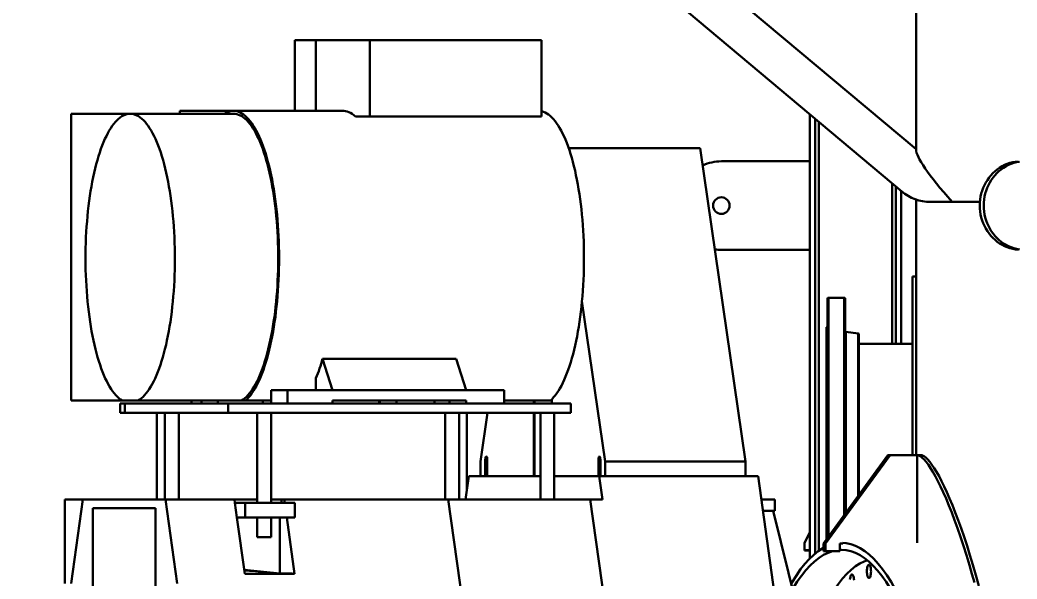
# Model space of a CAD drawing. Header units: inches. Extents: x 0 to 1408, y 0 to 1088.
# Drawn here: x 767.9 to 835.5, y 292.4 to 330.3 of the extents above; entities that cross this region are included whole.
import ezdxf

# ---------------------------------------------------------------- set-up
doc = ezdxf.new("R2010")
doc.units = ezdxf.units.IN
doc.header["$LTSCALE"] = 32
doc.header["$MEASUREMENT"] = 0
doc.linetypes.add('CENTER2', pattern=[1.125, 0.75, -0.125, 0.125, -0.125])
doc.layers.add('AM_0', color=7, linetype='Continuous', lineweight=50)
doc.layers.add('AM_6', color=140, linetype='Continuous', lineweight=35)

# ---------------------------------------------------------------- blocks, each defined once
blk = doc.blocks.new('A$C9d734190')
at = {"layer": 'AM_0'}
for p, q in [((-120, 92.062), (-120, 147.75)), ((-180.75, 143.038), (-120, 92.062)), ((-120.963, 89.202), (-180.75, 139.369)), ((-162.11, 94.67), (-162.11, 99.473)), ((-162.11, 99.473), (-160.684, 99.473)), ((-160.684, 99.473), (-160.684, 94.67)), ((-160.684, 99.473), (-157.034, 99.473)), ((-157.034, 94.277), (-157.034, 99.473)), ((-157.034, 99.473), (-145.389, 99.473)), ((-145.384, 99.473), (-145.389, 99.473)), ((-145.389, 99.473), (-145.389, 94.277)), ((-145.384, 94.646), (-145.384, 99.473)), ((-166.273, 94.67), (-169.906, 94.67)), ((-169.906, 94.67), (-169.906, 94.473)), ((-158.859, 94.67), (-166.273, 94.67)), ((-173.275, 94.473), (-177.268, 94.473)), ((-177.268, 94.473), (-177.268, 75.025)), ((-166.273, 94.473), (-173.275, 94.473)), ((-158.001, 94.277), (-157.034, 94.277)), ((-145.389, 94.277), (-157.034, 94.277)), ((-127.2, 64.319), (-127.2, 94.435)), ((-126.835, 64.649), (-126.835, 94.129)), ((-126.585, 64.842), (-126.585, 93.919)), ((-143.557, 92.151), (-134.636, 92.151)), ((-131.57, 70.891), (-134.636, 92.151)), ((-127.2, 91.25), (-133.2, 91.25)), ((-121.615, 78.875), (-121.615, 89.749)), ((-121.365, 78.875), (-121.365, 89.539)), ((-121, 78.875), (-121, 89.233)), ((-120, 88.659), (-120, 71.329)), ((-117.557, 88.5), (-119.035, 88.5)), ((-115.671, 88.5), (-117.557, 88.5)), ((-133.2, 85.25), (-127.2, 85.25)), ((-120, 83.438), (-120.25, 83.438)), ((-120.25, 78.959), (-120.25, 83.438)), ((-126.002, 65.714), (-126.002, 81.94)), ((-124.872, 82), (-125.942, 82)), ((-125.942, 82), (-125.942, 65.797)), ((-124.872, 75.119), (-124.872, 82)), ((-124.812, 81.94), (-124.812, 75.102)), ((-141.081, 70.891), (-142.649, 81.764)), ((-126.062, 74.567), (-126.062, 80)), ((-123.925, 79.581), (-124.76, 79.684)), ((-124.76, 79.684), (-124.76, 74.48)), ((-123.925, 68.565), (-123.925, 79.581)), ((-123.872, 79.521), (-123.872, 74.435)), ((-120.25, 78.875), (-123.872, 78.875)), ((-120.25, 71.329), (-120.25, 78.959)), ((-160.228, 77.86), (-151.167, 77.86)), ((-160.228, 77.86), (-159.571, 75.733)), ((-150.51, 75.733), (-151.167, 77.86)), ((-160.691, 75.733), (-160.691, 76.543)), ((-163.723, 75.733), (-163.723, 74.828)), ((-162.604, 75.733), (-163.723, 75.733)), ((-162.604, 74.828), (-162.604, 75.733)), ((-162.604, 75.733), (-159.571, 75.733)), ((-159.571, 75.733), (-150.51, 75.733)), ((-150.51, 75.733), (-147.926, 75.733)), ((-147.926, 75.733), (-147.926, 74.828)), ((-144.694, 75.114), (-144.694, 74.828)), ((-124.872, 67.265), (-124.872, 75.119)), ((-124.812, 75.102), (-124.812, 67.347)), ((-177.268, 75.025), (-173.816, 75.025)), ((-173.961, 74.828), (-173.961, 74.198)), ((-173.631, 74.828), (-173.961, 74.828)), ((-173.816, 75.025), (-172.734, 75.025)), ((-173.631, 74.828), (-173.631, 74.198)), ((-166.623, 74.828), (-173.631, 74.828)), ((-172.734, 75.025), (-165.732, 75.025)), ((-169.118, 74.828), (-169.118, 75.025)), ((-168.444, 75.025), (-168.444, 74.828)), ((-167.325, 74.828), (-167.325, 75.025)), ((-166.623, 74.828), (-166.623, 74.198)), ((-143.408, 74.828), (-166.623, 74.828)), ((-165.732, 75.025), (-165.458, 75.025)), ((-165.458, 75.025), (-163.723, 75.025)), ((-164.292, 75.025), (-164.292, 74.828)), ((-164.287, 74.828), (-164.287, 75.025)), ((-150.51, 75.025), (-159.571, 75.025)), ((-159.571, 75.025), (-159.571, 74.828)), ((-159.566, 74.828), (-159.566, 75.025)), ((-156.402, 74.828), (-156.402, 75.025)), ((-156.35, 75.025), (-156.35, 74.828)), ((-155.23, 74.828), (-155.23, 75.025)), ((-152.647, 75.025), (-152.647, 74.828)), ((-152.642, 74.828), (-152.642, 75.025)), ((-151.629, 75.025), (-151.629, 74.828)), ((-150.51, 74.828), (-150.51, 75.025)), ((-147.926, 75.025), (-144.789, 75.025)), ((-145.911, 74.828), (-145.911, 75.025)), ((-145.873, 75.025), (-145.873, 74.828)), ((-143.408, 74.828), (-143.408, 74.198)), ((-126.062, 65.632), (-126.062, 74.567)), ((-124.76, 74.48), (-124.76, 67.419)), ((-123.872, 74.435), (-123.872, 68.637)), ((-173.961, 74.198), (-173.631, 74.198)), ((-173.631, 74.198), (-166.623, 74.198)), ((-171.48, 74.198), (-171.48, 68.332)), ((-170.924, 74.198), (-170.924, 68.332)), ((-169.979, 68.332), (-169.979, 74.198)), ((-166.623, 74.198), (-143.408, 74.198)), ((-164.659, 74.198), (-164.659, 68.095)), ((-163.714, 68.095), (-163.714, 74.198)), ((-151.919, 74.198), (-151.919, 68.332)), ((-150.974, 68.332), (-150.974, 74.198)), ((-150.457, 68.907), (-150.457, 74.198)), ((-149.047, 74.198), (-149.524, 70.891)), ((-145.911, 69.906), (-145.911, 74.198)), ((-145.873, 74.198), (-145.873, 69.906)), ((-145.471, 74.198), (-145.471, 68.332)), ((-144.526, 68.332), (-144.526, 74.198)), ((-149.201, 69.906), (-149.201, 71.009)), ((-149.201, 71.009), (-149.164, 71.009)), ((-149.164, 69.906), (-149.164, 71.009)), ((-149.068, 71.009), (-149.068, 69.906)), ((-141.537, 69.906), (-141.537, 71.009)), ((-141.537, 71.009), (-141.499, 71.009)), ((-141.499, 69.906), (-141.499, 71.009)), ((-141.403, 71.009), (-141.403, 69.906)), ((-121.911, 71.329), (-126.283, 65.329)), ((-121.757, 71.329), (-126.129, 65.329)), ((-121.911, 71.329), (-121.757, 71.329)), ((-119.854, 71.329), (-121.757, 71.329)), ((-119.945, 71.329), (-119.946, 71.329)), ((-119.946, 71.329), (-119.697, 71.329)), ((-119.917, 71.327), (-119.854, 71.327)), ((-119.917, 65.378), (-119.917, 71.327)), ((-119.854, 71.327), (-119.854, 71.329)), ((-119.697, 71.329), (-119.697, 71.329)), ((-149.524, 70.891), (-149.524, 69.906)), ((-149.164, 70.882), (-149.068, 70.882)), ((-141.499, 70.882), (-141.403, 70.882)), ((-131.57, 70.891), (-141.081, 70.891)), ((-141.081, 69.906), (-141.081, 70.891)), ((-131.57, 69.906), (-131.57, 70.891)), ((-150.537, 68.332), (-150.318, 69.906)), ((-145.471, 69.906), (-150.318, 69.906)), ((-141.485, 69.906), (-144.526, 69.906)), ((-141.266, 68.332), (-141.485, 69.906)), ((-130.701, 69.906), (-141.485, 69.906)), ((-127.551, 47.225), (-130.701, 69.906)), ((-176.496, 68.332), (-177.701, 68.332)), ((-177.701, 68.332), (-177.701, 62.62)), ((-177.276, 62.62), (-176.482, 68.332)), ((-176.482, 68.332), (-170.886, 68.332)), ((-166.206, 68.332), (-170.886, 68.332)), ((-170.886, 68.332), (-170.093, 62.62)), ((-166.173, 68.095), (-166.206, 68.332)), ((-166.192, 68.332), (-164.659, 68.332)), ((-163.714, 68.332), (-163.018, 68.332)), ((-163.018, 68.332), (-162.836, 68.332)), ((-163.018, 68.095), (-163.018, 68.332)), ((-151.715, 68.332), (-162.836, 68.332)), ((-162.836, 68.332), (-162.803, 68.095)), ((-150.539, 59.864), (-151.715, 68.332)), ((-151.715, 68.332), (-145.25, 68.332)), ((-145.25, 68.332), (-142.09, 68.332)), ((-142.09, 68.332), (-139.079, 46.65)), ((-142.09, 68.332), (-141.266, 68.332)), ((-129.575, 68.332), (-130.482, 68.332)), ((-129.575, 67.544), (-129.575, 68.332)), ((-175.813, 67.741), (-171.555, 67.741)), ((-175.813, 62.426), (-175.813, 67.741)), ((-171.555, 67.741), (-171.555, 62.426)), ((-166.036, 67.111), (-166.173, 68.095)), ((-165.476, 68.095), (-166.173, 68.095)), ((-162.106, 68.095), (-165.476, 68.095)), ((-165.476, 67.111), (-165.476, 68.095)), ((-162.106, 67.111), (-162.106, 68.095)), ((-165.506, 63.292), (-166.036, 67.111)), ((-165.476, 67.111), (-166.036, 67.111)), ((-162.106, 67.111), (-165.476, 67.111)), ((-164.659, 67.111), (-164.659, 65.773)), ((-163.714, 65.773), (-163.714, 67.111)), ((-163.128, 63.315), (-163.128, 67.111)), ((-162.136, 63.292), (-162.666, 67.111)), ((-130.373, 67.544), (-129.575, 67.544)), ((-127.036, 56.836), (-129.689, 67.544)), ((-163.714, 65.773), (-164.659, 65.773)), ((-127.2, 66.086), (-127.562, 65.376)), ((-127.562, 65.376), (-127.562, 64.876)), ((-126.283, 65.329), (-126.129, 65.329)), ((-126.283, 65.329), (-126.283, 64.829)), ((-126.129, 65.329), (-126.129, 64.829)), ((-125.178, 64.829), (-125.178, 65.329)), ((-125.178, 65.329), (-124.968, 65.329)), ((-125.178, 64.897), (-125.045, 64.906)), ((-127.562, 64.876), (-127.2, 64.876)), ((-127.562, 64.876), (-127.562, 64.873)), ((-127.562, 64.873), (-127.2, 64.873)), ((-126.283, 64.829), (-126.129, 64.829)), ((-126.129, 64.829), (-125.178, 64.829)), ((-163.128, 63.315), (-165.541, 63.546)), ((-162.136, 63.292), (-165.506, 63.292)), ((-164.538, 63.438), (-164.551, 63.292)), ((-164.538, 63.438), (-163.289, 63.301)), ((-163.289, 63.301), (-163.212, 63.292)), ((-162.299, 63.315), (-163.128, 63.315)), ((-162.299, 63.315), (-162.296, 63.292))]:
    blk.add_line(p, q, dxfattribs=at)
at = {"layer": 'AM_0', "flags": 128}
for points in [[(-166.883, 94.473), (-166.846, 94.497), (-166.733, 94.559), (-166.618, 94.608), (-166.503, 94.642), (-166.388, 94.663), (-166.273, 94.67), (-166.158, 94.663), (-166.042, 94.642), (-165.927, 94.608), (-165.813, 94.559), (-165.699, 94.497), (-165.586, 94.42), (-165.474, 94.331), (-165.364, 94.228), (-165.254, 94.111), (-165.146, 93.981), (-165.039, 93.839), (-164.934, 93.683), (-164.831, 93.516), (-164.73, 93.335), (-164.631, 93.143), (-164.535, 92.939), (-164.441, 92.723), (-164.349, 92.496), (-164.26, 92.258), (-164.174, 92.01), (-164.091, 91.751), (-164.011, 91.483), (-163.934, 91.205), (-163.86, 90.918), (-163.79, 90.622), (-163.723, 90.318), (-163.659, 90.006), (-163.6, 89.687), (-163.544, 89.36), (-163.491, 89.027), (-163.443, 88.688), (-163.399, 88.344), (-163.358, 87.994), (-163.322, 87.64), (-163.29, 87.281), (-163.262, 86.919), (-163.238, 86.554), (-163.218, 86.186), (-163.203, 85.816), (-163.192, 85.445), (-163.185, 85.072), (-163.183, 84.699), (-163.185, 84.325), (-163.191, 83.953), (-163.201, 83.581), (-163.216, 83.211), (-163.235, 82.842), (-163.258, 82.477), (-163.285, 82.114), (-163.317, 81.755), (-163.353, 81.4), (-163.392, 81.05), (-163.436, 80.704), (-163.484, 80.364), (-163.535, 80.03), (-163.591, 79.703), (-163.65, 79.383), (-163.713, 79.069), (-163.779, 78.764), (-163.849, 78.467), (-163.922, 78.179), (-163.999, 77.899), (-164.078, 77.629), (-164.161, 77.369), (-164.247, 77.119), (-164.335, 76.88), (-164.427, 76.651), (-164.52, 76.434), (-164.617, 76.228), (-164.715, 76.034), (-164.816, 75.852), (-164.919, 75.682), (-165.023, 75.524), (-165.13, 75.38), (-165.237, 75.248), (-165.347, 75.13), (-165.458, 75.025)], [(-158.001, 94.277), (-158.113, 94.374), (-158.226, 94.458), (-158.34, 94.528), (-158.454, 94.584), (-158.57, 94.626), (-158.685, 94.654), (-158.801, 94.669), (-158.859, 94.67)], [(-145.389, 94.646), (-145.374, 94.642), (-145.259, 94.608), (-145.144, 94.559), (-145.031, 94.497), (-144.918, 94.42), (-144.806, 94.331), (-144.695, 94.228), (-144.585, 94.111), (-144.477, 93.981), (-144.371, 93.839), (-144.266, 93.683), (-144.163, 93.516), (-144.062, 93.335), (-143.963, 93.143), (-143.866, 92.939), (-143.772, 92.723), (-143.68, 92.496), (-143.592, 92.258), (-143.505, 92.01), (-143.422, 91.751), (-143.342, 91.483), (-143.265, 91.205), (-143.191, 90.918), (-143.121, 90.622), (-143.054, 90.318), (-142.991, 90.006), (-142.931, 89.687), (-142.875, 89.36), (-142.823, 89.027), (-142.774, 88.688), (-142.73, 88.344), (-142.69, 87.994), (-142.653, 87.64), (-142.621, 87.281), (-142.593, 86.919), (-142.569, 86.554), (-142.55, 86.186), (-142.534, 85.816), (-142.523, 85.445), (-142.517, 85.072), (-142.514, 84.699), (-142.516, 84.325), (-142.522, 83.953), (-142.532, 83.581), (-142.547, 83.211), (-142.566, 82.842), (-142.589, 82.477), (-142.617, 82.114), (-142.648, 81.755), (-142.684, 81.4), (-142.724, 81.05), (-142.767, 80.704), (-142.815, 80.364), (-142.867, 80.03), (-142.922, 79.703), (-142.981, 79.383), (-143.044, 79.069), (-143.111, 78.764), (-143.18, 78.467), (-143.254, 78.179), (-143.33, 77.899), (-143.41, 77.629), (-143.493, 77.369), (-143.578, 77.119), (-143.667, 76.88), (-143.758, 76.651), (-143.852, 76.434), (-143.948, 76.228), (-144.046, 76.034), (-144.147, 75.852), (-144.25, 75.682), (-144.355, 75.524), (-144.461, 75.38), (-144.569, 75.248), (-144.678, 75.13), (-144.789, 75.025)], [(-173.816, 75.025), (-173.927, 75.097), (-174.037, 75.183), (-174.147, 75.282), (-174.255, 75.394), (-174.362, 75.52), (-174.467, 75.658), (-174.57, 75.809), (-174.672, 75.972), (-174.772, 76.148), (-174.87, 76.336), (-174.965, 76.535), (-175.058, 76.746), (-175.149, 76.968), (-175.236, 77.2), (-175.322, 77.444), (-175.404, 77.697), (-175.483, 77.96), (-175.559, 78.233), (-175.632, 78.514), (-175.702, 78.805), (-175.768, 79.103), (-175.831, 79.41), (-175.89, 79.724), (-175.946, 80.044), (-175.997, 80.372), (-176.045, 80.705), (-176.089, 81.044), (-176.129, 81.388), (-176.165, 81.736), (-176.197, 82.089), (-176.225, 82.445), (-176.249, 82.805), (-176.268, 83.167), (-176.284, 83.531), (-176.295, 83.897), (-176.301, 84.264), (-176.304, 84.631), (-176.302, 84.999), (-176.296, 85.366), (-176.286, 85.732), (-176.272, 86.096), (-176.253, 86.459), (-176.23, 86.819), (-176.203, 87.176), (-176.172, 87.529), (-176.137, 87.879), (-176.098, 88.224), (-176.055, 88.564), (-176.008, 88.898), (-175.957, 89.227), (-175.902, 89.549), (-175.844, 89.865), (-175.782, 90.173), (-175.716, 90.473), (-175.647, 90.765), (-175.575, 91.048), (-175.5, 91.323), (-175.421, 91.588), (-175.339, 91.844), (-175.255, 92.089), (-175.168, 92.324), (-175.078, 92.548), (-174.985, 92.762), (-174.89, 92.963), (-174.793, 93.154), (-174.694, 93.332), (-174.592, 93.498), (-174.489, 93.651), (-174.384, 93.792), (-174.278, 93.921), (-174.17, 94.036), (-174.061, 94.138), (-173.95, 94.226), (-173.839, 94.302), (-173.727, 94.363), (-173.615, 94.411), (-173.502, 94.446), (-173.388, 94.467), (-173.275, 94.473), (-173.161, 94.467), (-173.048, 94.446), (-172.935, 94.411), (-172.822, 94.363), (-172.71, 94.302), (-172.599, 94.226), (-172.489, 94.138), (-172.38, 94.036), (-172.272, 93.921), (-172.165, 93.792), (-172.06, 93.651), (-171.957, 93.498), (-171.856, 93.332), (-171.757, 93.154), (-171.659, 92.963), (-171.564, 92.762), (-171.472, 92.548), (-171.382, 92.324), (-171.295, 92.089), (-171.21, 91.844), (-171.128, 91.588), (-171.05, 91.323), (-170.974, 91.048), (-170.902, 90.765), (-170.833, 90.473), (-170.768, 90.173), (-170.706, 89.865), (-170.647, 89.549), (-170.593, 89.227), (-170.542, 88.898), (-170.495, 88.564), (-170.451, 88.224), (-170.412, 87.879), (-170.377, 87.529), (-170.346, 87.176), (-170.319, 86.819), (-170.296, 86.459), (-170.278, 86.096), (-170.263, 85.732), (-170.253, 85.366), (-170.247, 84.999), (-170.245, 84.631), (-170.248, 84.264), (-170.255, 83.897), (-170.266, 83.531), (-170.281, 83.167), (-170.301, 82.805), (-170.324, 82.445), (-170.352, 82.089), (-170.384, 81.736), (-170.42, 81.388), (-170.46, 81.044), (-170.504, 80.705), (-170.552, 80.372), (-170.604, 80.044), (-170.659, 79.724), (-170.718, 79.41), (-170.781, 79.103), (-170.847, 78.805), (-170.917, 78.514), (-170.99, 78.233), (-171.066, 77.96), (-171.146, 77.697), (-171.228, 77.444), (-171.313, 77.2), (-171.401, 76.968), (-171.491, 76.746), (-171.584, 76.535), (-171.68, 76.336), (-171.778, 76.148), (-171.877, 75.972), (-171.979, 75.809), (-172.083, 75.658), (-172.188, 75.52), (-172.295, 75.394), (-172.403, 75.282), (-172.512, 75.183), (-172.623, 75.097), (-172.734, 75.025)], [(-166.273, 94.473), (-166.159, 94.467), (-166.046, 94.446), (-165.933, 94.411), (-165.82, 94.363), (-165.708, 94.302), (-165.597, 94.226), (-165.487, 94.138), (-165.378, 94.036), (-165.27, 93.921), (-165.163, 93.792), (-165.059, 93.651), (-164.955, 93.498), (-164.854, 93.332), (-164.755, 93.154), (-164.657, 92.963), (-164.563, 92.762), (-164.47, 92.548), (-164.38, 92.324), (-164.293, 92.089), (-164.208, 91.844), (-164.126, 91.588), (-164.048, 91.323), (-163.972, 91.048), (-163.9, 90.765), (-163.831, 90.473), (-163.766, 90.173), (-163.704, 89.865), (-163.645, 89.549), (-163.591, 89.227), (-163.54, 88.898), (-163.493, 88.564), (-163.45, 88.224), (-163.41, 87.879), (-163.375, 87.529), (-163.344, 87.176), (-163.317, 86.819), (-163.294, 86.459), (-163.276, 86.096), (-163.261, 85.732), (-163.251, 85.366), (-163.245, 84.999), (-163.244, 84.631), (-163.246, 84.264), (-163.253, 83.897), (-163.264, 83.531), (-163.279, 83.167), (-163.299, 82.805), (-163.323, 82.445), (-163.35, 82.089), (-163.382, 81.736), (-163.418, 81.388), (-163.458, 81.044), (-163.502, 80.705), (-163.55, 80.372), (-163.602, 80.044), (-163.657, 79.724), (-163.717, 79.41), (-163.779, 79.103), (-163.846, 78.805), (-163.915, 78.514), (-163.988, 78.233), (-164.064, 77.96), (-164.144, 77.697), (-164.226, 77.444), (-164.311, 77.2), (-164.399, 76.968), (-164.49, 76.746), (-164.583, 76.535), (-164.678, 76.336), (-164.776, 76.148), (-164.875, 75.972), (-164.977, 75.809), (-165.081, 75.658), (-165.186, 75.52), (-165.293, 75.394), (-165.401, 75.282), (-165.51, 75.183), (-165.621, 75.097), (-165.732, 75.025)], [(-113.071, 91.243), (-113.261, 91.222), (-113.45, 91.187), (-113.635, 91.139), (-113.818, 91.077), (-113.996, 91.002), (-114.168, 90.914), (-114.335, 90.813), (-114.495, 90.701), (-114.647, 90.577), (-114.791, 90.443), (-114.927, 90.298), (-115.052, 90.143), (-115.168, 89.98), (-115.273, 89.809), (-115.367, 89.63), (-115.449, 89.445), (-115.519, 89.255), (-115.577, 89.059), (-115.622, 88.86), (-115.654, 88.658), (-115.674, 88.455), (-115.681, 88.25), (-115.674, 88.045), (-115.654, 87.842), (-115.622, 87.64), (-115.577, 87.441), (-115.519, 87.245), (-115.449, 87.055), (-115.367, 86.87), (-115.273, 86.691), (-115.168, 86.52), (-115.052, 86.357), (-114.927, 86.202), (-114.791, 86.057), (-114.647, 85.923), (-114.495, 85.799), (-114.335, 85.687), (-114.168, 85.586), (-113.996, 85.498), (-113.818, 85.423), (-113.635, 85.361), (-113.45, 85.313), (-113.261, 85.278), (-113.071, 85.257)], [(-112.992, 91.222), (-113.181, 91.187), (-113.367, 91.139), (-113.549, 91.077), (-113.727, 91.002), (-113.9, 90.914), (-114.066, 90.813), (-114.226, 90.701), (-114.379, 90.577), (-114.523, 90.443), (-114.658, 90.298), (-114.784, 90.143), (-114.899, 89.98), (-115.004, 89.809), (-115.098, 89.63), (-115.18, 89.445), (-115.25, 89.255), (-115.308, 89.059), (-115.353, 88.86), (-115.386, 88.658), (-115.405, 88.455), (-115.412, 88.25), (-115.405, 88.045), (-115.386, 87.842), (-115.353, 87.64), (-115.308, 87.441), (-115.25, 87.245), (-115.18, 87.055), (-115.098, 86.87), (-115.004, 86.691), (-114.899, 86.52), (-114.784, 86.357), (-114.658, 86.202), (-114.523, 86.057), (-114.379, 85.923), (-114.226, 85.799), (-114.066, 85.687), (-113.9, 85.586), (-113.727, 85.498), (-113.549, 85.423), (-113.367, 85.361), (-113.181, 85.313), (-112.992, 85.278)], [(-149.201, 71.009), (-149.196, 71.092), (-149.182, 71.162), (-149.16, 71.209), (-149.135, 71.225), (-149.109, 71.209), (-149.087, 71.162), (-149.073, 71.092), (-149.068, 71.009)], [(-149.164, 71.009), (-149.159, 71.092), (-149.144, 71.162), (-149.123, 71.209), (-149.116, 71.213)], [(-141.537, 71.009), (-141.532, 71.092), (-141.517, 71.162), (-141.496, 71.209), (-141.47, 71.225), (-141.444, 71.209), (-141.423, 71.162), (-141.408, 71.092), (-141.403, 71.009)], [(-141.499, 71.009), (-141.494, 71.092), (-141.48, 71.162), (-141.458, 71.209), (-141.451, 71.213)], [(-116.048, 62.683), (-116.216, 63.29), (-116.386, 63.878), (-116.585, 64.542), (-116.786, 65.178), (-116.986, 65.787), (-117.186, 66.366), (-117.384, 66.916), (-117.581, 67.436), (-117.775, 67.924), (-117.966, 68.382), (-118.153, 68.808), (-118.336, 69.202), (-118.514, 69.563), (-118.686, 69.891), (-118.853, 70.186), (-119.013, 70.447), (-119.166, 70.675), (-119.312, 70.868), (-119.451, 71.028), (-119.582, 71.154), (-119.681, 71.23), (-119.774, 71.284), (-119.848, 71.313), (-119.917, 71.327)], [(-115.752, 62.477), (-115.948, 63.193), (-116.146, 63.884), (-116.345, 64.548), (-116.546, 65.185), (-116.746, 65.794), (-116.946, 66.374), (-117.144, 66.924), (-117.34, 67.444), (-117.534, 67.933), (-117.725, 68.391), (-117.912, 68.817), (-118.094, 69.211), (-118.272, 69.572), (-118.444, 69.9), (-118.611, 70.194), (-118.771, 70.455), (-118.924, 70.682), (-119.07, 70.874), (-119.208, 71.033), (-119.339, 71.158), (-119.436, 71.232), (-119.528, 71.285), (-119.615, 71.317), (-119.697, 71.329)], [(-126.283, 65.033), (-126.317, 65.016), (-126.63, 64.813), (-126.934, 64.57), (-127.236, 64.285), (-127.533, 63.958), (-127.825, 63.59), (-128.117, 63.173), (-128.404, 62.716), (-128.466, 62.606)], [(-125.045, 64.906), (-124.733, 64.884), (-124.42, 64.817), (-124.109, 64.706), (-123.8, 64.551), (-123.493, 64.352), (-123.194, 64.114), (-122.899, 63.834), (-122.608, 63.514), (-122.322, 63.153), (-122.035, 62.745), (-121.755, 62.297), (-121.48, 61.809), (-121.213, 61.282), (-120.953, 60.718), (-120.705, 60.129), (-120.48, 59.542)], [(-120.329, 59.743), (-120.381, 59.891), (-120.63, 60.537), (-120.888, 61.147), (-121.154, 61.72), (-121.422, 62.245), (-121.697, 62.733), (-121.979, 63.181), (-122.266, 63.59), (-122.564, 63.964), (-122.866, 64.296), (-123.173, 64.584), (-123.483, 64.829), (-123.797, 65.029), (-124.107, 65.182), (-124.419, 65.291), (-124.732, 65.357), (-124.968, 65.374)], [(-128.373, 62.231), (-128.326, 62.313), (-128.05, 62.753), (-127.769, 63.153), (-127.477, 63.52), (-127.181, 63.845), (-126.88, 64.128), (-126.576, 64.367), (-126.269, 64.564), (-125.965, 64.713), (-125.66, 64.821), (-125.621, 64.829)], [(-127.371, 58.189), (-127.295, 58.425), (-127.065, 59.076), (-126.827, 59.693), (-126.581, 60.276), (-126.327, 60.823), (-126.071, 61.324), (-125.808, 61.789), (-125.54, 62.218), (-125.265, 62.608), (-124.981, 62.965), (-124.692, 63.282), (-124.399, 63.557), (-124.103, 63.791), (-123.804, 63.982), (-123.508, 64.128), (-123.302, 64.2)], [(-123.057, 63.525), (-123.055, 63.436), (-123.058, 63.348), (-123.067, 63.264), (-123.08, 63.186), (-123.098, 63.119), (-123.12, 63.064), (-123.144, 63.024), (-123.171, 63), (-123.198, 62.993), (-123.225, 63.004), (-123.251, 63.032), (-123.275, 63.075), (-123.296, 63.133), (-123.313, 63.203), (-123.325, 63.282), (-123.333, 63.368), (-123.335, 63.456), (-123.331, 63.544), (-123.323, 63.628), (-123.309, 63.706), (-123.292, 63.773), (-123.27, 63.828), (-123.246, 63.868), (-123.219, 63.892), (-123.192, 63.899), (-123.165, 63.888), (-123.139, 63.861), (-123.115, 63.817), (-123.094, 63.759), (-123.077, 63.689), (-123.064, 63.61), (-123.057, 63.525)], [(-124.212, 62.946), (-124.205, 62.86)], [(-124.479, 62.898), (-124.47, 62.982), (-124.456, 63.058), (-124.438, 63.125), (-124.416, 63.178), (-124.391, 63.216), (-124.365, 63.238), (-124.337, 63.243), (-124.31, 63.23), (-124.284, 63.201), (-124.261, 63.156), (-124.24, 63.097), (-124.224, 63.026), (-124.212, 62.946)]]:
    blk.add_lwpolyline(points, dxfattribs=at)
at = {"layer": 'AM_0'}
blk.add_circle((-133.2, 88.25), 0.562, dxfattribs=at)
for centre, radius, start, end in [((-133.2, 88.25), 3, 90, 114.98242), ((-119.035, 91.5), 3, 230, 270), ((-133.2, 88.25), 3, 261.44938, 270), ((-125.942, 81.94), 0.06, 90, 180), ((-124.872, 81.94), 0.06, 0, 90), ((-126.062, 80.06), 0.06, 270, 0), ((-124.752, 79.743), 0.06, 180, 263), ((-123.932, 79.521), 0.06, 0, 83), ((-170.888, 80.862), 11.074, 337.04463, 344.26838), ((-166.747, 43.082), 20.475, 83.807, 86.61406)]:
    blk.add_arc(centre, radius, start, end, dxfattribs=at)
blk.add_ellipse((-89.477, 66.698), major_axis=(30.462, -25.56), ratio=0.075443, start_param=3.204813, end_param=3.607634, dxfattribs=at)

msp = doc.modelspace()

# ---------------------------------------------------------------- block references
at = {"layer": 'AM_6', "linetype": 'CENTER2'}
msp.add_blockref('A$C9d734190', (948.690018, 229.472002), dxfattribs=at)

doc.saveas('drawing.dxf')
